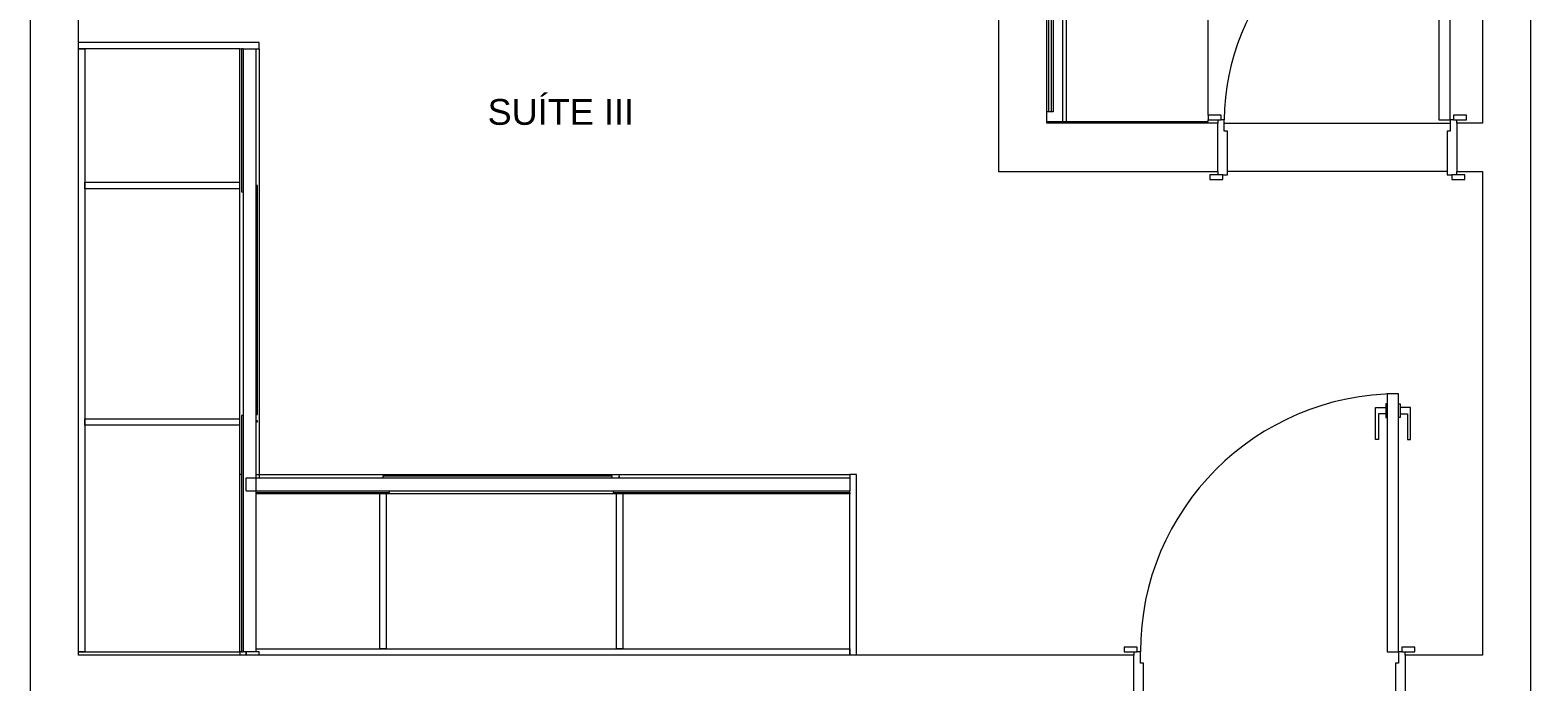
# Model space of a CAD drawing. Header units: millimetres. Extents: x 586.5 to 618.3, y 239.1 to 272.6.
# Drawn here: x 586.497 to 591.147, y 266.83 to 268.849 of the extents above; entities that cross this region are included whole.
import ezdxf

# ---------------------------------------------------------------- set-up
doc = ezdxf.new("R2010")
doc.units = ezdxf.units.MM
doc.header["$LTSCALE"] = 75
doc.linetypes.add('HIDDEN', pattern=[0.375, 0.25, -0.125])
for name, color, linetype, lineweight in [('A Arquitetura LRZ', 252, 'Continuous', 9), ('A Cumbuca LRZ', 254, 'HIDDEN', 9), ('A Esquadrias LRZ', 252, 'Continuous', 9), ('A Mobiliário LRZ', 253, 'Continuous', 9)]:
    doc.layers.add(name, color=color, linetype=linetype, lineweight=lineweight)
doc.styles.add('R80', font='arial.ttf')

msp = doc.modelspace()

# ---------------------------------------------------------------- linework, layer by layer
at = {"layer": 'A Arquitetura LRZ'}
for p, q in [((586.4965, 272.5654), (586.4965, 240.1554)), ((586.6465, 266.9104), (586.6465, 271.4104)), ((589.4965, 271.4104), (589.4965, 268.4104)), ((590.9965, 270.3804), (590.9965, 268.5604)), ((591.1465, 266.7614), (591.1465, 269.2214)), ((589.6465, 268.5604), (589.6465, 268.5654)), ((590.1765, 268.5604), (589.6465, 268.5604)), ((590.1765, 268.4104), (590.1765, 268.5604)), ((590.9965, 268.5604), (590.9165, 268.5604)), ((590.9165, 268.5604), (590.9165, 268.4104)), ((589.4965, 268.4104), (590.1765, 268.4104)), ((590.9165, 268.4104), (590.9965, 268.4104)), ((590.9965, 268.4104), (590.9965, 266.9104)), ((589.9165, 266.9104), (586.6465, 266.9104)), ((589.9165, 266.7604), (589.9165, 266.9104)), ((590.9965, 266.9104), (590.7565, 266.9104)), ((590.7565, 266.9104), (590.7565, 266.7604))]:
    msp.add_line(p, q, dxfattribs=at)
at = {"layer": 'A Esquadrias LRZ'}
for p, q in [((590.8615, 269.2704), (590.8615, 268.5704)), ((590.8965, 268.5704), (590.8965, 269.2704)), ((590.1865, 268.5854), (590.1465, 268.5854)), ((590.1465, 268.5854), (590.1465, 268.5704)), ((590.1865, 268.5704), (590.1865, 268.5854)), ((590.9065, 268.5854), (590.9065, 268.5704)), ((590.9465, 268.5854), (590.9065, 268.5854)), ((590.9465, 268.5704), (590.9465, 268.5854)), ((590.1465, 268.5704), (590.1865, 268.5704)), ((590.1765, 268.5704), (590.1765, 268.5604)), ((590.1965, 268.5704), (590.1865, 268.5704)), ((590.1965, 268.5354), (590.1965, 268.5704)), ((590.1965, 268.5604), (590.8965, 268.5604)), ((590.8615, 268.5704), (590.8965, 268.5704)), ((590.9065, 268.5704), (590.8965, 268.5704)), ((590.8965, 268.5704), (590.8965, 268.5354)), ((590.9065, 268.5704), (590.9465, 268.5704)), ((590.9165, 268.5604), (590.9165, 268.5704)), ((590.2065, 268.5354), (590.1965, 268.5354)), ((590.2065, 268.4004), (590.2065, 268.5354)), ((590.8965, 268.5354), (590.8865, 268.5354)), ((590.8865, 268.5354), (590.8865, 268.4004)), ((590.1915, 268.4004), (590.1515, 268.4004)), ((590.1515, 268.4004), (590.1515, 268.3854)), ((590.1765, 268.4104), (590.1765, 268.4004)), ((590.1915, 268.3854), (590.1915, 268.4004)), ((590.1915, 268.4004), (590.2065, 268.4004)), ((590.8865, 268.4104), (590.2065, 268.4104)), ((590.8865, 268.4004), (590.9015, 268.4004)), ((590.9415, 268.4004), (590.9015, 268.4004)), ((590.9015, 268.4004), (590.9015, 268.3854)), ((590.9165, 268.4004), (590.9165, 268.4104)), ((590.9415, 268.3854), (590.9415, 268.4004)), ((590.1515, 268.3854), (590.1915, 268.3854)), ((590.9015, 268.3854), (590.9415, 268.3854)), ((590.7365, 267.7204), (590.7015, 267.7204)), ((590.7015, 267.7204), (590.7015, 266.9204)), ((590.7365, 266.9204), (590.7365, 267.7204)), ((590.6647, 267.5797), (590.6647, 267.6787)), ((590.6647, 267.6787), (590.6964, 267.6787)), ((590.6964, 267.6587), (590.6741, 267.6587)), ((590.6741, 267.6587), (590.6741, 267.5797)), ((590.7015, 267.6896), (590.6964, 267.6896)), ((590.6964, 267.6896), (590.6964, 267.6687)), ((590.6964, 267.6687), (590.6964, 267.6477)), ((590.7365, 267.6896), (590.7417, 267.6896)), ((590.7417, 267.6896), (590.7417, 267.6687)), ((590.7734, 267.6787), (590.7417, 267.6787)), ((590.7417, 267.6687), (590.7417, 267.6477)), ((590.7417, 267.6587), (590.764, 267.6587)), ((590.764, 267.6587), (590.764, 267.5797)), ((590.7734, 267.5797), (590.7734, 267.6787)), ((590.6964, 267.6477), (590.7015, 267.6477)), ((590.7417, 267.6477), (590.7365, 267.6477)), ((590.6741, 267.5797), (590.6647, 267.5797)), ((590.764, 267.5797), (590.7734, 267.5797)), ((589.9265, 266.9354), (589.8865, 266.9354)), ((589.8865, 266.9354), (589.8865, 266.9204)), ((589.8865, 266.9204), (589.9265, 266.9204)), ((589.9165, 266.9204), (589.9165, 266.9104)), ((589.9265, 266.9204), (589.9265, 266.9354)), ((589.9365, 266.9204), (589.9265, 266.9204)), ((589.9365, 266.8854), (589.9365, 266.9204)), ((590.7015, 266.9204), (590.7365, 266.9204)), ((590.7465, 266.9204), (590.7365, 266.9204)), ((590.7365, 266.9204), (590.7365, 266.8854)), ((590.7465, 266.9354), (590.7465, 266.9204)), ((590.7865, 266.9354), (590.7465, 266.9354)), ((590.7465, 266.9204), (590.7865, 266.9204)), ((590.7565, 266.9104), (590.7565, 266.9204)), ((590.7865, 266.9204), (590.7865, 266.9354)), ((589.9465, 266.8854), (589.9365, 266.8854)), ((589.9465, 266.7504), (589.9465, 266.8854)), ((590.7365, 266.8854), (590.7265, 266.8854)), ((590.7265, 266.8854), (590.7265, 266.7504))]:
    msp.add_line(p, q, dxfattribs=at)
for centre, radius, start, end in [((590.8965, 268.5709), 0.7, 90.0368, 180.0368), ((590.7365, 266.9209), 0.8, 90.0322, 180.0322)]:
    msp.add_arc(centre, radius, start, end, dxfattribs=at)
at = {"layer": 'A Mobiliário LRZ'}
for p, q in [((589.6965, 268.5654), (589.6965, 269.5654)), ((589.7065, 269.5654), (589.7065, 268.5654)), ((590.1465, 268.5854), (590.1465, 269.5654)), ((589.6465, 268.5954), (589.6465, 269.5354)), ((589.6515, 269.5354), (589.6515, 268.5954)), ((589.6615, 268.5954), (589.6615, 269.5354)), ((589.6665, 269.5354), (589.6665, 268.5954)), ((587.2065, 268.8104), (586.6465, 268.8104)), ((586.6665, 268.7904), (586.6465, 268.7904)), ((586.6465, 268.7904), (586.6665, 268.7904)), ((587.1465, 268.7904), (586.6665, 268.7904)), ((586.6665, 268.7904), (586.6665, 268.377)), ((587.1465, 268.377), (587.1465, 268.7904)), ((587.1465, 268.7904), (587.1515, 268.7904)), ((587.1515, 268.7904), (587.1515, 268.347)), ((587.1565, 268.7904), (587.1515, 268.7904)), ((587.1565, 268.7904), (587.1665, 268.7904)), ((587.1565, 268.7904), (587.1565, 266.9204)), ((587.1665, 268.7904), (587.1965, 268.7904)), ((587.1965, 268.7904), (587.1965, 266.9204)), ((587.1965, 268.7904), (587.2065, 268.7904)), ((587.2065, 268.7904), (587.2065, 268.8104)), ((587.2065, 268.7904), (587.2065, 267.4604)), ((589.6465, 268.5654), (589.6465, 268.5954)), ((589.6665, 268.5954), (589.6465, 268.5954)), ((589.6465, 268.5654), (589.6965, 268.5654)), ((589.6965, 268.5654), (589.7065, 268.5654)), ((589.7065, 268.5654), (590.1465, 268.5654)), ((590.1465, 268.5654), (590.1465, 268.5704)), ((586.6665, 268.377), (587.1465, 268.377)), ((586.6665, 268.377), (586.6665, 268.357)), ((586.6665, 268.357), (586.6665, 268.377)), ((587.1465, 268.357), (586.6665, 268.357)), ((586.6665, 268.357), (586.6665, 267.6437)), ((587.1465, 268.357), (587.1465, 268.377)), ((587.1465, 267.6437), (587.1465, 268.357)), ((587.2015, 268.367), (587.1965, 268.367)), ((587.2015, 267.6567), (587.2015, 268.367)), ((587.1515, 268.347), (587.1565, 268.347)), ((587.1965, 267.6567), (587.2015, 267.6567)), ((586.6665, 267.6437), (587.1465, 267.6437)), ((586.6665, 267.6437), (586.6665, 267.6237)), ((586.6665, 267.6237), (586.6665, 267.6437)), ((587.1465, 267.6237), (586.6665, 267.6237)), ((586.6665, 267.6237), (586.6665, 266.9204)), ((587.1465, 267.6237), (587.1465, 267.6437)), ((587.1465, 266.9204), (587.1465, 267.6237)), ((587.1565, 267.6537), (587.1515, 267.6537)), ((587.1515, 267.6537), (587.1515, 266.9204)), ((587.2015, 267.6367), (587.1965, 267.6367)), ((587.1965, 267.6337), (587.2015, 267.6337)), ((587.2015, 267.6337), (587.2015, 267.6367)), ((587.1515, 267.4704), (587.1465, 267.4704)), ((587.1965, 267.4704), (589.0365, 267.4704)), ((589.0365, 267.4704), (589.0365, 267.4604)), ((589.0565, 267.4704), (589.0365, 267.4704)), ((589.0565, 266.9104), (589.0565, 267.4704)), ((587.1665, 267.4304), (587.1665, 267.4604)), ((587.1665, 267.4604), (589.0365, 267.4604)), ((587.1665, 267.4204), (587.1665, 267.4304)), ((588.3002, 267.4654), (587.5899, 267.4654)), ((587.5899, 267.4654), (587.5899, 267.4604)), ((588.3002, 267.4604), (588.3002, 267.4654)), ((588.3232, 267.4654), (588.3202, 267.4654)), ((588.3202, 267.4654), (588.3202, 267.4604)), ((588.3232, 267.4604), (588.3232, 267.4654)), ((589.0365, 267.4604), (589.0365, 267.4304)), ((589.0365, 267.4304), (589.0365, 267.4204)), ((587.1665, 267.4204), (589.0365, 267.4204)), ((587.1965, 267.4154), (587.6099, 267.4154)), ((587.5799, 267.4104), (587.1965, 267.4104)), ((587.2065, 267.4154), (587.2065, 267.4104)), ((587.5799, 266.9304), (587.5799, 267.4104)), ((587.5999, 267.4104), (587.5799, 267.4104)), ((588.3132, 267.4104), (587.5999, 267.4104)), ((587.5999, 267.4104), (587.5999, 266.9304)), ((587.6099, 267.4154), (587.6099, 267.4204)), ((588.3032, 267.4204), (588.3032, 267.4154)), ((588.3032, 267.4154), (589.0365, 267.4154)), ((588.3132, 266.9304), (588.3132, 267.4104)), ((588.3332, 267.4104), (588.3132, 267.4104)), ((589.0365, 267.4104), (588.3332, 267.4104)), ((588.3332, 267.4104), (588.3332, 266.9304)), ((589.0365, 267.4154), (589.0365, 267.4204)), ((589.0365, 267.4154), (589.0365, 267.4104)), ((589.0365, 266.9304), (589.0365, 267.4104)), ((586.6465, 266.9204), (586.6665, 266.9204)), ((586.6665, 266.9204), (586.6465, 266.9204)), ((586.6665, 266.9204), (587.1465, 266.9204)), ((587.1515, 266.9204), (587.1465, 266.9204)), ((587.1465, 266.9204), (587.1465, 266.9104)), ((587.1515, 266.9204), (587.1565, 266.9204)), ((587.1665, 266.9204), (587.1565, 266.9204)), ((587.1965, 266.9204), (587.1665, 266.9204)), ((587.1665, 266.9204), (587.1665, 266.9104)), ((587.1665, 266.9104), (587.1665, 266.9204)), ((587.1965, 266.9304), (587.5799, 266.9304)), ((587.2065, 266.9204), (587.1965, 266.9204)), ((587.2065, 266.9104), (587.2065, 266.9204)), ((587.5799, 266.9304), (587.5999, 266.9304)), ((587.5999, 266.9304), (587.5799, 266.9304)), ((587.5999, 266.9304), (588.3132, 266.9304)), ((588.3132, 266.9304), (588.3332, 266.9304)), ((588.3332, 266.9304), (588.3132, 266.9304)), ((588.3332, 266.9304), (589.0365, 266.9304)), ((589.0365, 266.9104), (589.0365, 266.9304)), ((589.0365, 266.9304), (589.0365, 266.9104))]:
    msp.add_line(p, q, dxfattribs=at)

# ---------------------------------------------------------------- texts
at = {"layer": 'A Cumbuca LRZ', "style": 'R80'}
msp.add_text('SUÍTE III', height=0.08, dxfattribs=at).set_placement((587.9142, 268.5551))

doc.saveas('drawing.dxf')
